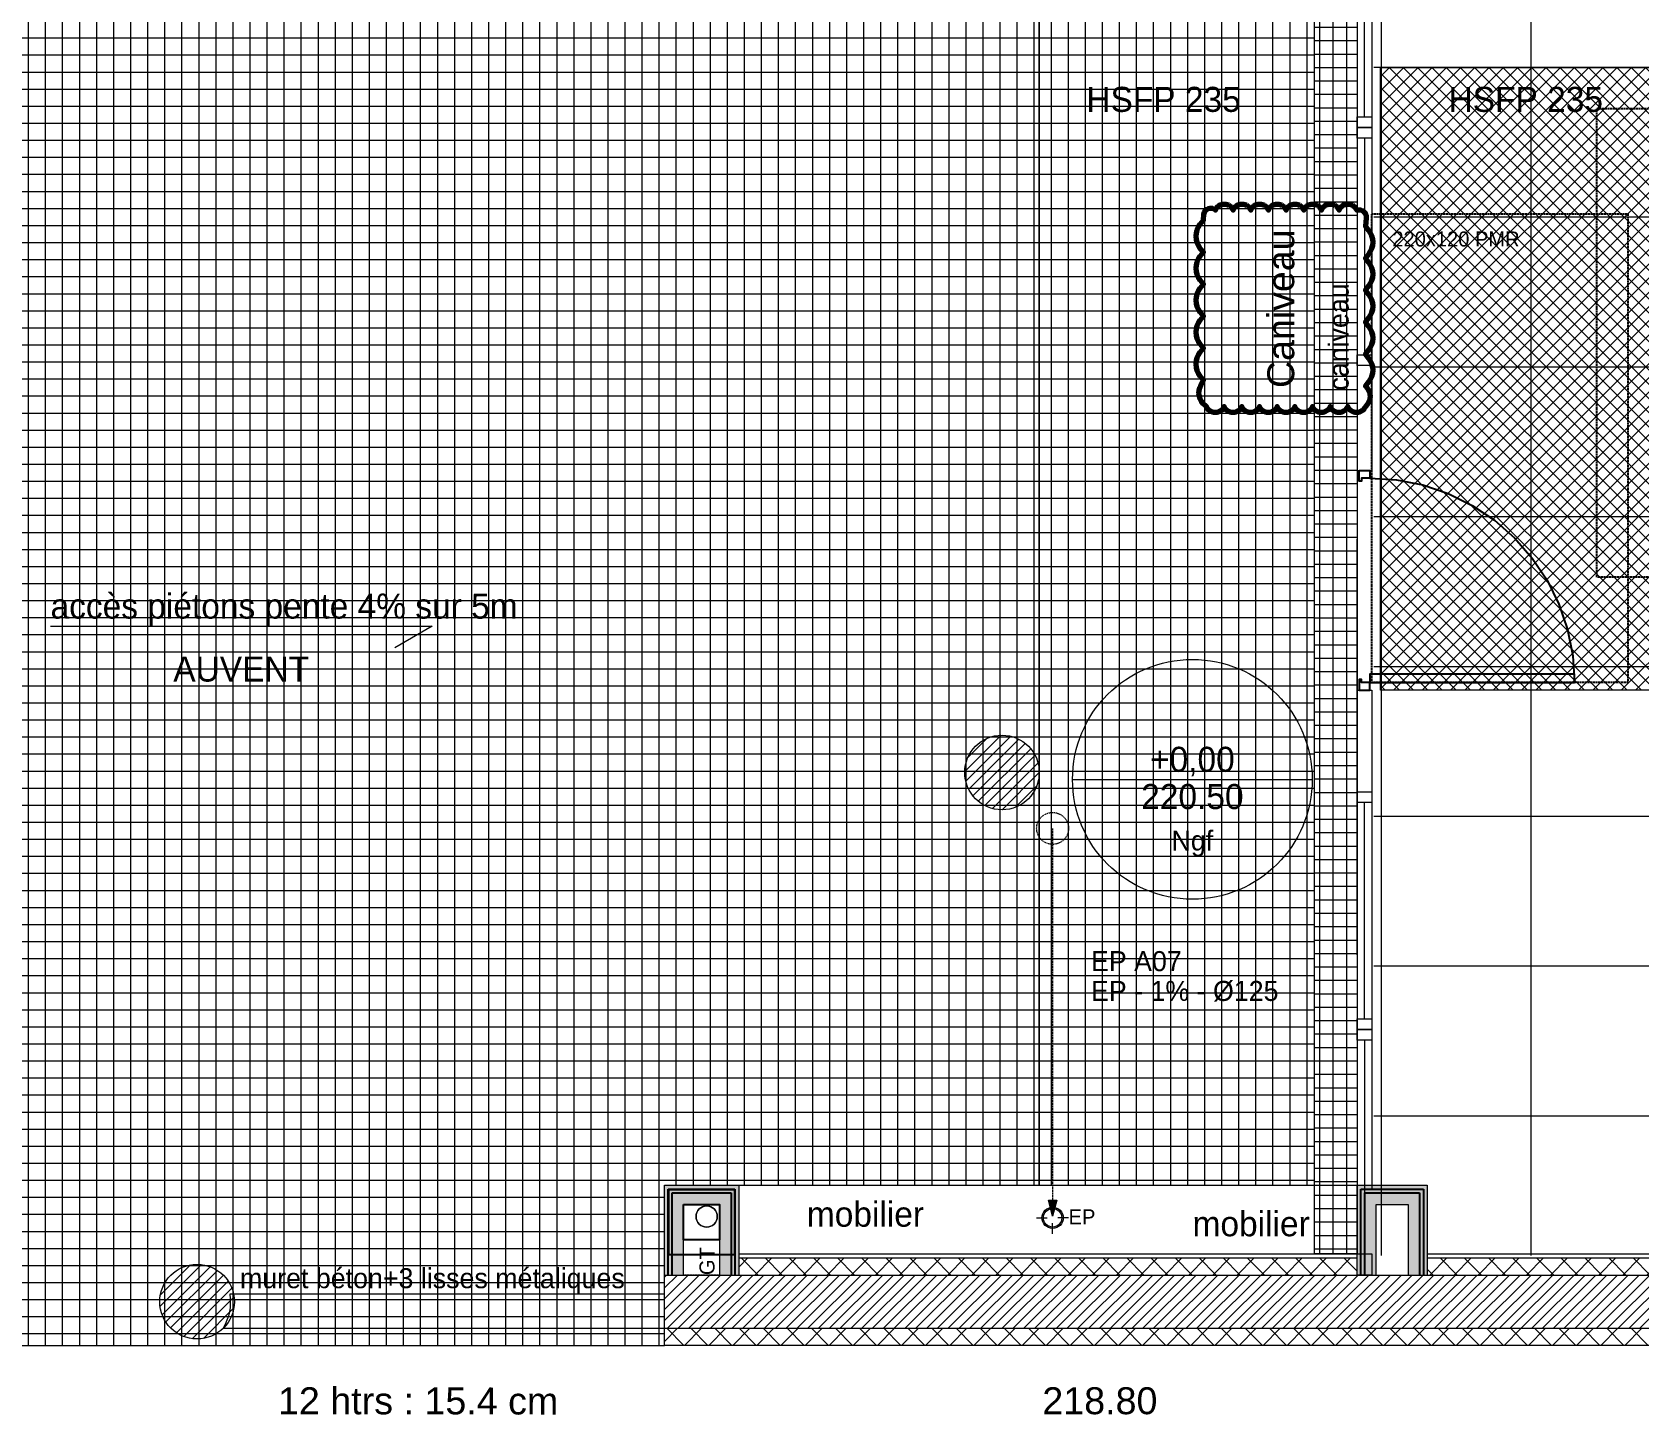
# Model space of a CAD drawing. Header units: centimetres. Extents: x 1724 to 19617, y -6503 to 8072.
# Drawn here: x 2397 to 3151, y -5411 to -4762 of the extents above; entities that cross this region are included whole.
import ezdxf

# ---------------------------------------------------------------- set-up
doc = ezdxf.new("R2010")
doc.units = ezdxf.units.CM
for name, pattern in [('ISO-03', [1.5, 0.6, -0.9]), ('Style de ligne -1', [0.41664, 0.20828, -0.20836]), ('VW-01', [0.41656, 0.20828, -0.20828])]:
    doc.linetypes.add(name, pattern=pattern)
for name, color, linetype, lineweight in [('B GÈnÈral', 7, 'Continuous', 5), ('C ANNOTATIONS-modifications', 7, 'Continuous', 5), ('C ANNOTATIONS-prestations-1', 7, 'Continuous', 5), ('F REMPLISSAGE-vert clair-1', 7, 'Continuous', 5), ('F REMPLISSAGE-vert foncÈ', 7, 'Continuous', 5), ('SA - nivellement', 7, 'Continuous', 18)]:
    doc.layers.add(name, color=color, linetype=linetype, lineweight=lineweight)
for name, color, linetype in [('B Général', 252, 'Continuous'), ('C ANNOTATIONS-niveaux', 252, 'Continuous'), ('C ANNOTATIONS-prestations', 252, 'Continuous'), ('C ANNOTATIONS-texte', 252, 'Continuous'), ('C ANNOTATIONS-textes-numérotation gaine', 252, 'ISO-03'), ('F REMPLISSAGE-vert clair', 252, 'Continuous'), ('F REMPLISSAGE-vert foncé', 252, 'Continuous'), ('SA - emmarchements', 252, 'Continuous')]:
    doc.layers.add(name, color=color, linetype=linetype)
doc.styles.add('Arial', font='arial.ttf')
doc.styles.add('Eurostile', font='Eurosti.TTF')
doc.styles.add('Eurostile (italic)', font='Eurostib.TTF')
doc.styles.add('Helvetica Neue Thin', font='')
doc.styles.get("Standard").update_dxf_attribs({"font": 'isocp.shx', "height": 15})
doc.styles.get('Helvetica Neue Thin').set_extended_font_data('Helvetica Neue Thin')
pattern_1 = [(90, (2675.215, -5036.734), (-8, -4e-16), []), (180, (2675.215, -5036.734), (1e-15, 8), [])]
pattern_2 = [(45, (-804.3564, -7946.63), (-5.656854, 5.656854), []), (135, (-804.3564, -7946.63), (5.656854, 5.656854), [])]
pattern_3 = [(45, (-804.3564, -7946.63), (2.4253472, -2.6458333), [])]

# ---------------------------------------------------------------- blocks, each defined once
blk = doc.blocks.new('Groupe-55-1')
at = {"layer": 'B Général', "color": 7, "linetype": 'Continuous', "lineweight": 5}
blk.add_line((0, -3.5), (0, 3.5), dxfattribs=at)
blk = doc.blocks.new('Groupe-56-1')
at = {"layer": 'B Général', "color": 7, "linetype": 'Continuous', "lineweight": 5}
blk.add_line((103, -3.5), (103, 3.5), dxfattribs=at)
blk = doc.blocks.new('Groupe-57-1')
at = {"layer": 'B Général', "linetype": 'Continuous', "flags": 128}
blk.add_lwpolyline([(99.5, 2.5), (98.68, 15.03), (96.23, 27.35), (92.19, 39.24), (86.64, 50.5), (79.66, 60.94), (71.38, 70.38), (61.94, 78.66), (51.5, 85.64), (40.24, 91.19), (28.35, 95.23), (16.03, 97.68), (3.5, 98.5)], dxfattribs=at)
at = {"layer": 'B Général', "flags": 128}
for points in [[(3.5, 2.5), (3.5, 98.5), (7.5, 98.5), (7.5, 2.5)], [(0, -2.5), (0, 2.5), (3.5, 2.5), (3.5, -1.5), (5, -1.5), (5, -2.5)], [(103, -2.5), (103, 2.5), (99.5, 2.5), (99.5, -1.5), (98, -1.5), (98, -2.5)]]:
    blk.add_lwpolyline(points, close=True, dxfattribs=at)
at = {"layer": 'B Général', "color": 7}
for name in ['Groupe-55-1', 'Groupe-56-1']:
    blk.add_blockref(name, (0, 0), dxfattribs=at)
blk = doc.blocks.new('NNA_IfcDoor (2D)')
at = {"layer": 'B Général', "color": 7}
blk.add_blockref('Groupe-57-1', (0, 0), dxfattribs=at)
blk = doc.blocks.new('Alti BAT A RDC')
at = {"layer": 'C ANNOTATIONS-niveaux', "color": 7, "linetype": 'Continuous', "lineweight": 5}
for p, q in [((-55.92, -9.05), (56.58, -9.05)), ((-37.17, -9.05), (37.83, -9.05))]:
    blk.add_line(p, q, dxfattribs=at)
blk.add_circle((0.33, -9.05), 56.25, dxfattribs=at)
at = {"layer": 'C ANNOTATIONS-niveaux', "color": 7, "attachment_point": 2, "rotation": 0, "line_spacing_factor": 0.895453, "style": 'Eurostile'}
for s, insert, char_height in [('+0,00', (0.33, 6.23), 11.748), ('220.50', (0.33, -11.24), 11.748), ('Ngf', (0.33, -33.08), 9.398)]:
    blk.add_mtext(s, dxfattribs=dict(at, insert=insert, char_height=char_height))
blk = doc.blocks.new('Groupe-72-1')
at = {"layer": 'B Général', "color": 7, "linetype": 'VW-01', "lineweight": 5, "flags": 128}
blk.add_lwpolyline([(3507.01, 2634.55), (3523.83, 2634.55), (3523.83, 2601.4), (3507.01, 2601.4)], close=True, dxfattribs=at)
at = {"layer": 'C ANNOTATIONS-textes-numérotation gaine', "color": 7, "insert": (3514.46, 2601.4), "char_height": 7.049, "width": 33.1494, "attachment_point": 1, "rotation": 90, "line_spacing_factor": 0.895453, "style": 'Eurostile'}
blk.add_mtext('GT ', dxfattribs=at)
blk = doc.blocks.new('EP')
at = {"layer": 'B GÈnÈral', "linetype": 'Continuous', "lineweight": 0}
h = blk.add_hatch(color=7, dxfattribs=at)
edge = h.paths.add_edge_path()
edge.add_arc((0, 0), 5, 0, 180, ccw=False)
edge.add_arc((0, 0), 5, 180, 360, ccw=False)
edge = h.paths.add_edge_path()
edge.add_arc((0, 0), 4.33, 0, 180, ccw=False)
edge.add_arc((0, 0), 4.33, 180, 360, ccw=False)
at = {"layer": 'B Général', "color": 7, "linetype": 'Continuous', "lineweight": 5}
for p, q in [((-7.5, 0), (-2.5, 0)), ((0, 7.5), (0, 2.5)), ((7.5, 0), (2.5, 0)), ((0, -7.5), (0, -2.5))]:
    blk.add_line(p, q, dxfattribs=at)
at = {"layer": 'B Général', "color": 7, "linetype": 'Continuous', "lineweight": 5, "flags": 128}
for points in [[(-5, 0, -1), (5, 0, -1)], [(-4.33, 0, -1), (4.33, 0, -1)]]:
    blk.add_lwpolyline(points, format="xyb", close=True, dxfattribs=at)
at = {"layer": 'C ANNOTATIONS-prestations', "insert": (7.5, 3.98), "char_height": 7.049, "attachment_point": 1, "line_spacing_factor": 0.895453, "style": 'Eurostile'}
blk.add_mtext('EP', dxfattribs=at)
blk = doc.blocks.new('xi.eumod')
at = {"layer": 'B Général', "linetype": 'Continuous', "lineweight": 18}
blk.add_circle((0, 0), 5, dxfattribs=at)
blk = doc.blocks.new('xi.eu')
at = {"layer": 'B Général', "linetype": 'Continuous', "lineweight": 18}
blk.add_circle((0, 0), 5, dxfattribs=at)
blk = doc.blocks.new('Rectangle 220.120 PMR')
at = {"layer": 'B Général', "color": 154, "linetype": 'Style de ligne -1', "true_color": 0x0053a6, "flags": 128}
blk.add_lwpolyline([(-60, 110), (60, 110), (60, -110), (-60, -110)], close=True, dxfattribs=at)
at = {"layer": 'B Général', "color": 154, "true_color": 0x0053a6, "insert": (-20.59, 98.12), "char_height": 7.0487, "attachment_point": 5, "line_spacing_factor": 0.895453, "style": 'Eurostile (italic)'}
blk.add_mtext('220x120 PMR', dxfattribs=at)

msp = doc.modelspace()

# ---------------------------------------------------------------- hatches: boundary and pattern name
at = {"layer": 'B GÈnÈral', "linetype": 'Continuous', "lineweight": 5, "true_color": 0x808080}
h = msp.add_hatch(dxfattribs=at)
h.set_pattern_fill('02_ISOLANT', color=8, scale=0.787402, angle=135, style=0, pattern_type=2)
h.set_pattern_definition([(180, (2862.6407, -4652.591), (-6e-14, -6.299213), []), (270, (2862.6407, -4652.591), (-6.299213, 7e-14), [])])
h.paths.add_polyline_path([(3018.69, -5335.227), (2998.69, -5335.227), (2998.69, -4723.241), (2245.458, -4723.237), (2251.461, -4703.241), (3018.69, -4703.241)])
h = msp.add_hatch(dxfattribs=at)
h.set_pattern_fill('02_ISOLANT', color=8, angle=45, style=0, pattern_type=2)
h.set_pattern_definition(pattern_1)
h.paths.add_polyline_path([(2869.559, -4723.241), (2245.458, -4723.237), (2048.844, -5378.227), (2321.469, -5378.227), (2693.657, -5378.227), (2693.657, -5303.077), (2869.559, -5303.077)])
h = msp.add_hatch(dxfattribs=at)
h.set_pattern_fill('02_ISOLANT', color=8, angle=45, style=0, pattern_type=2)
h.set_pattern_definition(pattern_1)
h.paths.add_polyline_path([(2998.69, -5303.077), (2998.69, -4723.241), (2869.559, -4723.241), (2869.559, -5303.077)])
h = msp.add_hatch(dxfattribs=at)
h.set_pattern_fill('02_ISOLANT', color=8, scale=0.590551, angle=90, style=0, pattern_type=2)
h.set_pattern_definition([(135, (3194.1655, -4885.6384), (-3.34066, -3.34066), []), (225, (3194.1655, -4885.6384), (-3.34066, 3.34066), [])])
h.paths.add_polyline_path([(3029.69, -5070.734), (3029.69, -4778.63), (3249.166, -4778.63), (3249.166, -5070.734)])
at = {"layer": 'B GÈnÈral', "linetype": 'Continuous', "lineweight": 5}
h = msp.add_hatch(dxfattribs=at)
h.set_pattern_fill('50_BETON', style=0, pattern_type=2)
h.set_pattern_definition(pattern_3)
edge = h.paths.add_edge_path()
edge.add_arc((2852.061, -5109.404), 17.5, 0, 360)
at = {"layer": 'B GÈnÈral', "linetype": 'Continuous', "lineweight": 0, "true_color": 0xff0000}
msp.add_hatch(color=1, dxfattribs=at).paths.add_polyline_path([(2877.822, -5310.126), (2875.811, -5317.63), (2873.801, -5310.126)])
at = {"layer": 'B GÈnÈral', "linetype": 'Continuous', "lineweight": 5, "true_color": 0x808080}
h = msp.add_hatch(dxfattribs=at)
h.set_pattern_fill('02_ISOLANT', color=8, style=0, pattern_type=2)
h.set_pattern_definition(pattern_2)
h.paths.add_polyline_path([(2728.478, -5337.227), (2728.478, -5345.227), (3018.69, -5345.227), (3018.69, -5337.227)])
h = msp.add_hatch(dxfattribs=at)
h.set_pattern_fill('02_ISOLANT', color=8, style=0, pattern_type=2)
h.set_pattern_definition(pattern_2)
h.paths.add_polyline_path([(3051.594, -5337.227), (3051.594, -5345.227), (3881.608, -5345.227), (3881.608, -5337.227)])
at = {"layer": 'B GÈnÈral', "linetype": 'Continuous', "lineweight": 5}
h = msp.add_hatch(dxfattribs=at)
h.set_pattern_fill('50_BETON', style=0, pattern_type=2)
h.set_pattern_definition(pattern_3)
edge = h.paths.add_edge_path()
edge.add_arc((2474.316, -5357.727), 17.5, 0, 360)
h = msp.add_hatch(dxfattribs=at)
h.set_pattern_fill('50_BETON', style=0, pattern_type=2)
h.set_pattern_definition(pattern_3)
h.paths.add_polyline_path([(2693.657, -5345.227), (2693.657, -5370.227), (4396.685, -5370.227), (4396.685, -5345.227)])
at = {"layer": 'B GÈnÈral', "linetype": 'Continuous', "lineweight": 5, "true_color": 0x808080}
h = msp.add_hatch(dxfattribs=at)
h.set_pattern_fill('02_ISOLANT', color=8, style=0, pattern_type=2)
h.set_pattern_definition(pattern_2)
h.paths.add_polyline_path([(2693.657, -5370.227), (4396.685, -5370.227), (4396.685, -5378.227), (2693.657, -5378.227)])
at = {"layer": 'C ANNOTATIONS-prestations-1', "linetype": 'Continuous', "lineweight": 9, "true_color": 0x989898}
h = msp.add_hatch(dxfattribs=at)
h.set_pattern_fill('DALETTES TERRASSE 50X50', color=252, scale=1.406016, style=0, pattern_type=2)
h.set_pattern_definition([(0, (3873.644, -3794.24), (4e-15, -70.3008), []), (270, (3873.644, -3794.24), (70.3008, 0), [])])
h.paths.add_polyline_path([(4370.662, -5334.341), (4370.674, -4429.241), (4380.696, -4429.241), (4380.685, -3794.241), (6808.128, -3794.241), (6808.128, -3664.241), (4345.685, -3664.241), (4345.685, -3258.741), (4215.608, -3258.652), (4215.608, -3616.241), (4030.608, -3616.241), (4030.608, -3728.742), (4071.482, -3786.765), (4107.284, -3846.631), (4138.015, -3908.34), (4163.675, -3971.891), (4184.264, -4037.284), (4199.783, -4104.52), (4210.23, -4173.598), (4215.606, -4244.518), (4215.606, -4518.291), (4181.754, -4608.814), (4140.144, -4703.241), (3538.717, -4703.241), (3538.717, -4751.147), (3468.086, -4751.147), (3468.086, -4703.241), (3026.594, -4703.241), (3026.593, -5336.113), (3872.608, -5334.997), (3872.608, -5283.227), (3938.608, -5283.227), (3938.608, -5334.91)])

# ---------------------------------------------------------------- linework, layer by layer
at = {"layer": 'B GÈnÈral', "color": 9, "linetype": 'Continuous', "true_color": 0xc0dcc0}
for points in [[(2702.657, -5345.227), (2693.657, -5345.227), (2702.657, -5312.077), (2693.657, -5303.077)], [(2702.657, -5312.077), (2693.657, -5303.077), (2719.478, -5312.077), (2728.478, -5303.077)], [(2719.478, -5312.077), (2728.478, -5303.077), (2719.478, -5345.227), (2728.478, -5345.227)], [(3027.69, -5312.077), (3018.69, -5303.077), (3042.594, -5312.077), (3051.594, -5303.077)], [(3027.69, -5345.227), (3018.69, -5345.227), (3027.69, -5312.077), (3018.69, -5303.077)], [(3042.594, -5312.077), (3051.594, -5303.077), (3042.594, -5345.227), (3051.594, -5345.227)]]:
    msp.add_solid(points, dxfattribs=at)
at = {"layer": 'B Général', "color": 7, "linetype": 'Continuous', "lineweight": 5}
for p, q in [((3018.69, -4695.403), (3018.69, -4967.734)), ((3018.69, -4695.403), (3018.69, -4967.734)), ((3025.69, -4695.403), (3025.69, -4967.734)), ((3025.69, -4695.403), (3025.69, -4967.734)), ((3022.19, -4801.825), (3022.19, -4700.241)), ((3022.19, -4811.825), (3022.19, -4913.409)), ((3018.69, -5194.938), (3018.69, -4999.938)), ((3018.69, -5070.734), (3018.69, -5304.994)), ((3018.69, -5070.734), (3018.69, -5304.994)), ((3025.69, -5070.734), (3025.69, -5304.994)), ((3025.69, -5070.734), (3025.69, -5304.994)), ((3022.19, -5225.003), (3022.19, -5123.419)), ((3022.19, -5235.003), (3022.19, -5336.587)), ((2728.478, -5335.227), (3018.69, -5335.227)), ((2728.478, -5337.227), (3018.69, -5337.227)), ((3051.594, -5335.227), (3881.608, -5335.227)), ((3051.594, -5337.227), (3881.608, -5337.227)), ((2693.657, -5345.227), (2719.478, -5345.227)), ((2693.657, -5370.227), (2693.657, -5345.227)), ((2728.478, -5345.227), (3018.69, -5345.227)), ((2728.478, -5345.227), (3042.594, -5345.227)), ((3051.594, -5345.227), (3881.608, -5345.227)), ((3051.594, -5345.227), (4396.685, -5345.227)), ((2693.657, -5370.227), (4396.685, -5370.227))]:
    msp.add_line(p, q, dxfattribs=at)
at = {"layer": 'B Général', "color": 1, "linetype": 'VW-01', "lineweight": 5, "true_color": 0xff0000}
msp.add_line((2875.811, -5135.654), (2875.811, -5317.63), dxfattribs=at)
at = {"layer": 'B Général', "color": 7, "linetype": 'Continuous', "lineweight": 13}
for p, q in [((2693.657, -5345.227), (2693.657, -5303.077)), ((2693.657, -5303.077), (2728.478, -5303.077)), ((2728.478, -5303.077), (2728.478, -5335.227)), ((2728.883, -5303.077), (3051.644, -5303.077)), ((3018.69, -5303.077), (3051.594, -5303.077)), ((3018.69, -5335.227), (3018.69, -5303.077)), ((3051.594, -5303.077), (3051.594, -5335.227)), ((2702.657, -5345.227), (2702.657, -5312.077)), ((2702.657, -5312.077), (2719.478, -5312.077)), ((2719.478, -5312.077), (2719.478, -5345.227)), ((3027.69, -5312.077), (3042.594, -5312.077)), ((3027.69, -5345.227), (3027.69, -5312.077)), ((3042.594, -5312.077), (3042.594, -5345.227)), ((2728.478, -5335.227), (3018.69, -5335.227)), ((3051.594, -5335.227), (3881.608, -5335.227)), ((2728.478, -5345.227), (3018.69, -5345.227)), ((3018.69, -5345.227), (3018.69, -5345.227)), ((3051.594, -5345.227), (3881.608, -5345.227)), ((3051.594, -5345.227), (3051.594, -5345.227))]:
    msp.add_line(p, q, dxfattribs=at)
at = {"layer": 'B Général', "color": 7, "linetype": 'Continuous', "lineweight": 18}
for p, q in [((2693.657, -5345.227), (4396.685, -5345.227)), ((2693.657, -5370.227), (4396.685, -5370.227))]:
    msp.add_line(p, q, dxfattribs=at)
at = {"layer": 'B Général', "color": 7, "linetype": 'Continuous', "lineweight": 5, "flags": 128}
for points in [[(3018.69, -5335.227), (2998.69, -5335.227), (2998.69, -4723.241), (2245.458, -4723.237), (2251.461, -4703.241), (3018.69, -4703.241)], [(2869.559, -4723.241), (2245.458, -4723.237), (2048.844, -5378.227), (2321.469, -5378.227), (2693.657, -5378.227), (2693.657, -5303.077), (2869.559, -5303.077)], [(2998.69, -5303.077), (2998.69, -4723.241), (2869.559, -4723.241), (2869.559, -5303.077)], [(3029.69, -5070.734), (3029.69, -4778.63), (3249.166, -4778.63), (3249.166, -5070.734)], [(3018.69, -4801.825), (3025.69, -4801.825), (3025.69, -4806.825), (3018.69, -4806.825)], [(3018.69, -4806.825), (3025.69, -4806.825), (3025.69, -4811.825), (3018.69, -4811.825)], [(3018.69, -4913.409), (3025.69, -4913.409), (3025.69, -4918.409), (3018.69, -4918.409)], [(3018.69, -5118.419), (3025.69, -5118.419), (3025.69, -5123.419), (3018.69, -5123.419)], [(3018.69, -5225.003), (3025.69, -5225.003), (3025.69, -5230.003), (3018.69, -5230.003)], [(3018.69, -5230.003), (3025.69, -5230.003), (3025.69, -5235.003), (3018.69, -5235.003)], [(3018.69, -5335.227), (3025.69, -5335.227), (3025.69, -5345.227), (3018.69, -5345.227)]]:
    msp.add_lwpolyline(points, close=True, dxfattribs=at)
msp.add_lwpolyline([(2405.552, -5040.734), (2584.644, -5040.734), (2567.044, -5050.895)], dxfattribs=at)
at = {"layer": 'B Général', "flags": 128}
for points in [[(2695.657, -5305.077), (2726.478, -5305.077), (2726.478, -5335.727), (2695.657, -5335.727)], [(2702.657, -5312.077), (2719.478, -5312.077), (2719.478, -5328.727), (2702.657, -5328.727)]]:
    msp.add_lwpolyline(points, close=True, dxfattribs=at)
at = {"layer": 'B Général', "color": 1, "linetype": 'Continuous', "lineweight": 5, "true_color": 0xff0000, "flags": 128}
msp.add_lwpolyline([(2877.822, -5310.126), (2875.811, -5317.63), (2873.801, -5310.126)], close=True, dxfattribs=at)
at = {"layer": 'B Général', "color": 7, "linetype": 'Continuous', "lineweight": 5, "flags": 128}
msp.add_lwpolyline([(2486.564, -5370.227), (2693.657, -5370.227), (2693.657, -5354.227), (2489.655, -5354.227, -0.1696898), (2486.564, -5370.227)], format="xyb", close=True, dxfattribs=at)
at = {"layer": 'B Général', "color": 7, "linetype": 'Continuous', "lineweight": 18, "flags": 128}
msp.add_lwpolyline([(2693.657, -5370.227), (4396.685, -5370.227), (4396.685, -5378.227), (2693.657, -5378.227)], close=True, dxfattribs=at)
at = {"layer": 'B Général', "color": 7, "linetype": 'Continuous', "lineweight": 5}
for centre in [(2852.061, -5109.404), (2474.316, -5357.727)]:
    msp.add_circle(centre, 17.5, dxfattribs=at)
at = {"layer": 'B Général', "color": 1, "linetype": 'VW-01', "lineweight": 5, "true_color": 0xff0000}
msp.add_circle((2875.811, -5135.654), 7.5, dxfattribs=at)
at = {"layer": 'C ANNOTATIONS-modifications', "color": 230, "lineweight": 70, "true_color": 0xff007f, "flags": 128}
msp.add_lwpolyline([(3022.603, -4937.702, -0.6852988), (3014.313, -4937.702, -0.6852988), (3006.024, -4937.702, -0.6852988), (2997.734, -4937.702, -0.6852988), (2989.445, -4937.702, -0.6852988), (2981.155, -4937.702, -0.6852988), (2972.866, -4937.702, -0.6852988), (2964.576, -4937.702, -0.6852988), (2956.287, -4937.702, -0.6852988), (2947.997, -4937.702), (2947.483, -4937.304, -0.3621964), (2945.354, -4927.627), (2946.563, -4925.297), (2945.12, -4923.47, -0.3470835), (2945.12, -4912.125), (2946.563, -4910.297), (2945.12, -4908.47, -0.3470835), (2945.12, -4897.125), (2946.563, -4895.297), (2945.12, -4893.47, -0.3470835), (2945.12, -4882.125), (2946.563, -4880.297), (2945.12, -4878.47, -0.3470835), (2945.12, -4867.125), (2946.563, -4865.297), (2945.12, -4863.47, -0.3470835), (2945.12, -4852.125), (2946.563, -4850.297), (2946.843, -4847.371, -0.6406193), (2952.201, -4845.5, -0.6852988), (2960.491, -4845.5, -0.6852988), (2968.78, -4845.5, -0.6852988), (2977.07, -4845.5, -0.6852988), (2985.359, -4845.5, -0.6852988), (2993.649, -4845.5, -0.6852988), (3001.938, -4845.5, -0.6852988), (3010.228, -4845.5, -0.6852988), (3018.517, -4845.5, -0.5335765), (3023.01, -4849.251), (3022.603, -4853.107), (3024.045, -4854.934, -0.3470835), (3024.045, -4866.279), (3022.603, -4868.107), (3024.045, -4869.934, -0.3470835), (3024.045, -4881.279), (3022.603, -4883.107), (3024.045, -4884.934, -0.3470835), (3024.045, -4896.279), (3022.603, -4898.107), (3024.045, -4899.934, -0.3470835), (3024.045, -4911.279), (3022.603, -4913.107), (3024.045, -4914.934, -0.3470835), (3024.045, -4926.279), (3022.603, -4928.107), (3023.526, -4929.276, -0.3470835), (3023.526, -4936.533)], format="xyb", close=True, dxfattribs=at)
at = {"layer": 'F REMPLISSAGE-vert clair'}
for p, q in [((2695.457, -5345.227), (2695.457, -5304.877)), ((2695.457, -5304.877), (2726.678, -5304.877)), ((2697.257, -5345.227), (2697.257, -5306.677)), ((2697.257, -5345.227), (2697.257, -5306.677)), ((2697.257, -5306.677), (2724.878, -5306.677)), ((2697.257, -5306.677), (2724.878, -5306.677)), ((2724.878, -5306.677), (2724.878, -5345.227)), ((2724.878, -5306.677), (2724.878, -5345.227)), ((2726.678, -5304.877), (2726.678, -5345.227)), ((3020.49, -5304.877), (3049.794, -5304.877)), ((3020.49, -5345.227), (3020.49, -5304.877)), ((3022.29, -5306.677), (3047.994, -5306.677)), ((3022.29, -5306.677), (3047.994, -5306.677)), ((3022.29, -5345.227), (3022.29, -5306.677)), ((3022.29, -5345.227), (3022.29, -5306.677)), ((3047.994, -5306.677), (3047.994, -5345.227)), ((3047.994, -5306.677), (3047.994, -5345.227)), ((3049.794, -5304.877), (3049.794, -5345.227))]:
    msp.add_line(p, q, dxfattribs=at)
at = {"layer": 'F REMPLISSAGE-vert clair', "color": 7, "linetype": 'Continuous', "lineweight": 13}
for p, q in [((2702.657, -5345.227), (2702.657, -5312.077)), ((2702.657, -5312.077), (2719.478, -5312.077)), ((2719.478, -5312.077), (2719.478, -5345.227)), ((3027.69, -5312.077), (3042.594, -5312.077)), ((3027.69, -5345.227), (3027.69, -5312.077)), ((3042.594, -5312.077), (3042.594, -5345.227))]:
    msp.add_line(p, q, dxfattribs=at)
at = {"layer": 'F REMPLISSAGE-vert clair-1', "color": 9, "linetype": 'Continuous', "true_color": 0xc0dcc0}
for points in [[(2695.457, -5345.227), (2697.257, -5345.227), (2695.457, -5304.877), (2697.257, -5306.677)], [(2695.457, -5304.877), (2697.257, -5306.677), (2726.678, -5304.877), (2724.878, -5306.677)], [(2697.257, -5345.227), (2702.657, -5345.227), (2697.257, -5306.677), (2702.657, -5312.077)], [(2697.257, -5306.677), (2702.657, -5312.077), (2724.878, -5306.677), (2719.478, -5312.077)], [(2724.878, -5306.677), (2719.478, -5312.077), (2724.878, -5345.227), (2719.478, -5345.227)], [(2726.678, -5304.877), (2724.878, -5306.677), (2726.678, -5345.227), (2724.878, -5345.227)], [(3020.49, -5304.877), (3022.29, -5306.677), (3049.794, -5304.877), (3047.994, -5306.677)], [(3020.49, -5345.227), (3022.29, -5345.227), (3020.49, -5304.877), (3022.29, -5306.677)], [(3022.29, -5306.677), (3027.69, -5312.077), (3047.994, -5306.677), (3042.594, -5312.077)], [(3022.29, -5345.227), (3027.69, -5345.227), (3022.29, -5306.677), (3027.69, -5312.077)], [(3047.994, -5306.677), (3042.594, -5312.077), (3047.994, -5345.227), (3042.594, -5345.227)], [(3049.794, -5304.877), (3047.994, -5306.677), (3049.794, -5345.227), (3047.994, -5345.227)]]:
    msp.add_solid(points, dxfattribs=at)
at = {"layer": 'F REMPLISSAGE-vert foncÈ', "color": 54, "linetype": 'Continuous', "true_color": 0x99aa00}
for points in [[(2693.657, -5345.227), (2695.457, -5345.227), (2693.657, -5303.077), (2695.457, -5304.877)], [(2693.657, -5303.077), (2695.457, -5304.877), (2728.478, -5303.077), (2726.678, -5304.877)], [(2728.478, -5303.077), (2726.678, -5304.877), (2728.478, -5345.227), (2726.678, -5345.227)], [(3018.69, -5303.077), (3020.49, -5304.877), (3051.594, -5303.077), (3049.794, -5304.877)], [(3018.69, -5345.227), (3020.49, -5345.227), (3018.69, -5303.077), (3020.49, -5304.877)], [(3051.594, -5303.077), (3049.794, -5304.877), (3051.594, -5345.227), (3049.794, -5345.227)]]:
    msp.add_solid(points, dxfattribs=at)
at = {"layer": 'F REMPLISSAGE-vert foncé', "color": 7, "linetype": 'Continuous', "lineweight": 13}
for p, q in [((2693.657, -5345.227), (2693.657, -5303.077)), ((2693.657, -5303.077), (2728.478, -5303.077)), ((2728.478, -5303.077), (2728.478, -5345.227)), ((3018.69, -5303.077), (3051.594, -5303.077)), ((3018.69, -5345.227), (3018.69, -5303.077)), ((3051.594, -5303.077), (3051.594, -5345.227))]:
    msp.add_line(p, q, dxfattribs=at)
at = {"layer": 'F REMPLISSAGE-vert foncé'}
for p, q in [((2695.457, -5345.227), (2695.457, -5304.877)), ((2695.457, -5304.877), (2726.678, -5304.877)), ((2726.678, -5304.877), (2726.678, -5345.227)), ((3020.49, -5304.877), (3049.794, -5304.877)), ((3020.49, -5345.227), (3020.49, -5304.877)), ((3049.794, -5304.877), (3049.794, -5345.227))]:
    msp.add_line(p, q, dxfattribs=at)

# ---------------------------------------------------------------- block references
at = {"layer": 'B Général', "color": 7, "rotation": 180}
msp.add_blockref('Rectangle 220.120 PMR', (3191.166, -4907.792), dxfattribs=at)
at = {"layer": 'B Général', "color": 7}
for name, p in [('Rectangle 220.120 PMR', (3085.69, -4957.234)), ('EP', (2875.811, -5318.38))]:
    msp.add_blockref(name, p, dxfattribs=at)
at = {"layer": 'B Général', "color": 7, "xscale": -1, "rotation": 270}
msp.add_blockref('NNA_IfcDoor (2D)', (3022.19, -5070.734), dxfattribs=at)
at = {"layer": 'B Général'}
msp.add_blockref('xi.eumod', (2713.457, -5317.764), dxfattribs=at)
at = {"layer": 'B Général', "xscale": -1, "rotation": 270}
msp.add_blockref('xi.eu', (2713.457, -5317.764), dxfattribs=at)
at = {"layer": 'C ANNOTATIONS-prestations', "color": 7}
msp.add_blockref('Alti BAT A RDC', (2941.068, -5103.581), dxfattribs=at)
at = {"layer": 'C ANNOTATIONS-textes-numérotation gaine', "color": 7}
msp.add_blockref('Groupe-72-1', (-804.356, -7946.63), dxfattribs=at)

# ---------------------------------------------------------------- texts
at = {"layer": 'C ANNOTATIONS-modifications', "color": 230, "true_color": 0xff007f, "insert": (2976.578, -4929), "char_height": 12.609, "width": 78.57011, "attachment_point": 1, "rotation": 90, "line_spacing_factor": 1.002831, "style": 'Helvetica Neue Thin'}
msp.add_mtext('Caniveau', dxfattribs=at)
at = {"layer": 'C ANNOTATIONS-prestations', "attachment_point": 1, "line_spacing_factor": 0.895453, "style": 'Eurostile'}
for s, insert, char_height, rotation in [('caniveau', (3005.32, -4930.19), 9.3982, 90), ('muret béton+3 lisses métaliques', (2494.444, -5342.006), 9.39822, 0)]:
    msp.add_mtext(s, dxfattribs=dict(at, insert=insert, char_height=char_height, rotation=rotation))
at = {"layer": 'C ANNOTATIONS-prestations', "color": 1, "true_color": 0xff0000, "attachment_point": 1, "style": 'Eurostile'}
for s, insert, char_height, width, line_spacing_factor in [('EP A07', (2893.807, -5193.234), 9.3982, 86.19473, 1.495626), ('EP - 1% - Ø125', (2893.807, -5207.204), 9.39822, 93.13261, 1.281965)]:
    msp.add_mtext(s, dxfattribs=dict(at, insert=insert, char_height=char_height, width=width, line_spacing_factor=line_spacing_factor))
at = {"layer": 'C ANNOTATIONS-texte', "color": 7, "attachment_point": 1, "rotation": 0, "line_spacing_factor": 0.895453}
for s, insert, char_height, style in [('HSFP 235', (2891.621, -4787.677), 11.7478, 'Eurostile (italic)'), ('HSFP 235', (3061.621, -4787.677), 11.7478, 'Eurostile (italic)'), ('accès piétons pente 4% sur 5m', (2405.552, -5025.458), 11.74778, 'Eurostile'), ('AUVENT', (2463.153, -5054.997), 11.7478, 'Eurostile'), ('mobilier', (2760.468, -5310.791), 11.7478, 'Eurostile (italic)'), ('mobilier', (2941.468, -5315.285), 11.7478, 'Eurostile (italic)')]:
    msp.add_mtext(s, dxfattribs=dict(at, insert=insert, char_height=char_height, style=style))
at = {"layer": 'SA - emmarchements', "color": 7, "insert": (2512.295, -5397.884), "char_height": 12.6435, "attachment_point": 1, "rotation": 359.93543, "line_spacing_factor": 0.958078, "style": 'Arial'}
msp.add_mtext('12 htrs : 15.4 cm', dxfattribs=at)
at = {"layer": 'SA - nivellement', "color": 7, "insert": (2870.984, -5397.884), "char_height": 12.6435, "attachment_point": 1, "line_spacing_factor": 0.958078, "style": 'Arial'}
msp.add_mtext('218.80', dxfattribs=at)

doc.saveas('drawing.dxf')
